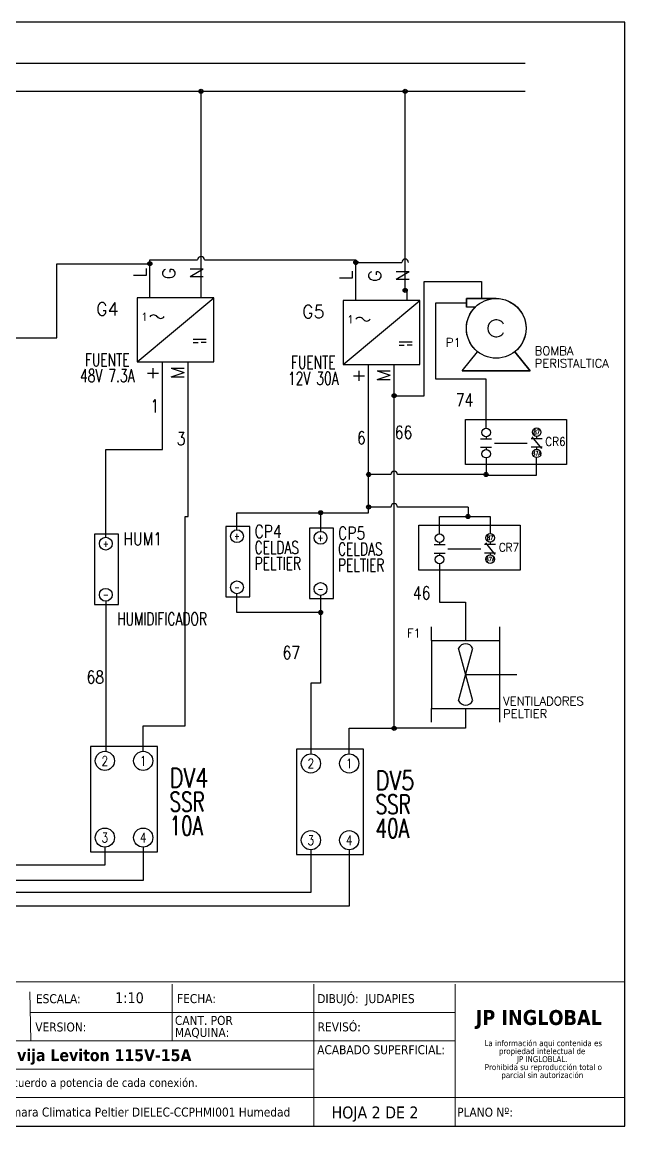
# Model space of a CAD drawing. Header units: millimetres. Extents: x 123.5 to 144.3, y 105.4 to 121.6.
# Drawn here: x 135.41 to 144.26, y 105.39 to 121.59 of the extents above; entities that cross this region are included whole.
import ezdxf
from ezdxf.enums import TextEntityAlignment as Align

# ---------------------------------------------------------------- set-up
doc = ezdxf.new("R2010")
doc.units = ezdxf.units.MM
doc.linetypes.add('CENTERX2', pattern=[20.32, 12.7, -2.54, 2.54, -2.54])
for name, color, linetype in [('BLK_12AWG', 7, 'Continuous'), ('CONTORNO', 179, 'Continuous'), ('DESC', 250, 'Continuous'), ('LINK', 9, 'Continuous'), ('MISC', 7, 'Continuous'), ('SYMS', 7, 'Continuous'), ('TAGS', 250, 'Continuous'), ('TERMS', 250, 'Continuous'), ('WIRES', 7, 'Continuous')]:
    doc.layers.add(name, color=color, linetype=linetype)
doc.layers.add('WIRENO', color=7, linetype='Continuous', true_color=0x000000)
doc.styles.add('SLDTEXTSTYLE0', font='tahoma.ttf')
doc.styles.add('SLDTEXTSTYLE1', font='')
doc.styles.add('WD', font='romans.shx')
doc.styles.add('WD_IEC', font='isocp2.shx', dxfattribs={"width": 0.9, "height": 4})
doc.styles.get('SLDTEXTSTYLE1').set_extended_font_data('Tahoma', bold=True)

# ---------------------------------------------------------------- blocks, each defined once
blk = doc.blocks.new('SW_NOTE_2')
at = {"layer": 'CONTORNO', "color": 0, "char_height": 1.0583, "attachment_point": 2, "style": 'SLDTEXTSTYLE0'}
for s, insert in [('La información aqui contenida es ', (10.29, 1.34)), ('propiedad intelectual de', (10.08, -0.07)), ('JP INGLOBLAL.', (10.1, -1.48)), ('Prohibida su reproducción total o ', (10.3, -2.89)), ('parcial sin autorización', (10.12, -4.3))]:
    blk.add_mtext(s, dxfattribs=dict(at, insert=insert))
blk = doc.blocks.new('SW_NOTE_4')
at = {"color": 0, "linetype": 'Continuous', "lineweight": 0, "char_height": 1.587, "attachment_point": 1, "style": 'SLDTEXTSTYLE0'}
for s, insert in [('CANT. POR ', (0, 2.02)), ('MAQUINA:', (0, -0.1))]:
    blk.add_mtext(s, dxfattribs=dict(at, insert=insert))
blk = doc.blocks.new('VPW1_1PH')
for p, q in [((-0.125, -0.625), (0.625, 0)), ((0.425, -0.404), (0.55, -0.404)), ((0.425, -0.435), (0.472, -0.435)), ((0.55, -0.435), (0.503, -0.435))]:
    blk.add_line(p, q)
blk.add_lwpolyline([(-0.125, 0), (-0.125, -0.625), (0.625, -0.625), (0.625, 0)], close=True)
for centre, start, end in [((0.036, -0.209), 36.8699, 143.1301), ((0.106, -0.156), 216.8699, 323.1301)]:
    blk.add_arc(centre, 0.0438, start, end)
at = {"style": 'WD_IEC'}
blk.add_text('1', height=0.084, dxfattribs=at).set_placement((-0.034, -0.183), align=Align.MIDDLE_RIGHT)
at = {"linetype": 'Continuous', "style": 'WD', "flags": 8}
for tag, p in [('TERM02', (0.21, 0.728)), ('TERM03', (0.46, 0.728)), ('TERM01', (-0.04, 0.686)), ('TERM04', (0.085, -0.665)), ('TERM05', (0.335, -0.665))]:
    blk.add_attdef(tag, text='', height=0.125, rotation=90, dxfattribs=at).set_placement(p, align=Align.RIGHT)
at = {"style": 'WD', "width": 0.7}
for tag, p in [('INST', (-0.416, 0.169)), ('LOC', (-0.416, -0.001)), ('RATING1', (-0.416, -0.34)), ('XREF', (-0.416, -0.51)), ('DESC1', (-0.416, -0.666)), ('DESC2', (-0.416, -0.822)), ('DESC3', (-0.416, -0.977))]:
    blk.add_attdef(tag, text='', height=0.125, dxfattribs=at).set_placement(p, align=Align.CENTER)
at = {"style": 'WD'}
for tag, p, height, flags in [('X2TERM01', (0, 0), 0.0125, 1), ('X2TERM02', (0.25, 0), 0.0125, 1), ('X2TERM03', (0.5, 0), 0.0125, 1), ('FAMILY', (0.684, -0.525), 0.01, 9), ('X8TERM04', (0.125, -0.625), 0.0125, 1), ('X8TERM05', (0.375, -0.625), 0.0125, 1)]:
    blk.add_attdef(tag, p, '', height=height, dxfattribs=dict(at, flags=flags))
blk.add_attdef('TAG1', text='', height=0.125, dxfattribs=at).set_placement((-0.416, -0.171), align=Align.CENTER)
at = {"linetype": 'Continuous', "style": 'WD', "flags": 9}
for tag, p in [('MFG', (0.709, -0.085)), ('CAT', (0.711, -0.066)), ('ASSYCODE', (0.709, -0.606))]:
    blk.add_attdef(tag, text='', height=0.01, dxfattribs=at).set_placement(p, align=Align.CENTER)
blk = doc.blocks.new('VDV1TF')
for p, q in [((-0.0938, 0.3438), (-0.0938, -0.3438)), ((0.3438, 0.3438), (-0.0938, 0.3438)), ((0.3438, -0.3438), (0.3438, 0.3438)), ((-0.0938, -0.3438), (0.3438, -0.3438))]:
    blk.add_line(p, q)
for centre in [(0, 0.25), (0.25, 0.25), (0, -0.25), (0.25, -0.25)]:
    blk.add_circle(centre, 0.0625)
at = {"style": 'WD', "width": 0.7}
for tag, p in [('INST', (0.1305, 0.5446)), ('LOC', (0.1305, 0.375)), ('RATING2', (0.125, -0.1562))]:
    blk.add_attdef(tag, text='', height=0.125, dxfattribs=at).set_placement(p, align=Align.CENTER)
at = {"style": 'WD', "flags": 1}
for tag, p in [('X2TERM02', (0, 0.3125)), ('X2TERM04', (0.25, 0.3125)), ('X4TERM02', (-0.0625, 0.25)), ('X1TERM04', (0.3125, 0.25)), ('X4TERM01', (-0.0625, -0.25)), ('X1TERM03', (0.3125, -0.25)), ('X8TERM01', (0, -0.3125)), ('X8TERM03', (0.25, -0.3125))]:
    blk.add_attdef(tag, p, '', height=0.0125, dxfattribs=at)
at = {"linetype": 'Continuous', "style": 'WD', "width": 0.8, "flags": 8}
for tag, p in [('TERM02', (0, 0.25)), ('TERM04', (0.25, 0.25)), ('TERM01', (0, -0.25)), ('TERM03', (0.25, -0.25))]:
    blk.add_attdef(tag, text='', height=0.0625, dxfattribs=at).set_placement(p, align=Align.MIDDLE)
at = {"style": 'WD'}
for tag, p, width in [('TAG1', (0.4219, 0.0774), 0.8), ('DESC1', (0.4219, -0.0789), 0.7), ('DESC2', (0.4219, -0.2351), 0.7), ('XREF', (0.4219, -0.3914), 0.7)]:
    blk.add_attdef(tag, p, '', height=0.125, dxfattribs=dict(at, width=width))
at = {"style": 'WD', "width": 0.7}
blk.add_attdef('RATING1', text='', height=0.125, dxfattribs=at).set_placement((0.125, 0.0625), align=Align.MIDDLE)
at = {"style": 'WD', "flags": 9}
blk.add_attdef('FAMILY', text='', height=0.01, dxfattribs=at).set_placement((0.1197, -0.0802), align=Align.CENTER)
at = {"linetype": 'Continuous', "style": 'WD', "flags": 9}
blk.add_attdef('ASSYCODE', text='', height=0.01, dxfattribs=at).set_placement((0.125, -0.1406), align=Align.CENTER)
at = {"linetype": 'Continuous', "style": 'WD', "flags": 1}
for tag, p in [('MFG', (0.125, -0.1096)), ('CAT', (0.125, -0.0907))]:
    blk.add_attdef(tag, text='', height=0.01, dxfattribs=at).set_placement(p, align=Align.MIDDLE)
blk = doc.blocks.new('VDV1T6')
for p, q in [((-0.109, 0.344), (-0.109, -0.344)), ((0.125, 0.344), (-0.109, 0.344)), ((0.125, -0.344), (0.125, 0.344)), ((-0.109, -0.344), (0.125, -0.344))]:
    blk.add_line(p, q)
for centre in [(0, 0.25), (0, -0.25)]:
    blk.add_circle(centre, 0.0625)
at = {"style": 'WD'}
for tag, p, width in [('INST', (0.177, 0.559), 0.7), ('LOC', (0.177, 0.39), 0.7), ('TAG1', (0.172, 0.234), 0.8), ('DESC1', (0.172, 0.077), 0.7), ('DESC2', (0.172, -0.079), 0.7), ('RATING1', (0.188, -0.235), 0.7), ('RATING2', (0.188, -0.391), 0.7), ('XREF', (0.172, -0.548), 0.7)]:
    blk.add_attdef(tag, p, '', height=0.125, dxfattribs=dict(at, width=width))
at = {"style": 'WD', "flags": 1}
for tag, p in [('X2TERM02', (0, 0.312)), ('X4TERM02', (-0.062, 0.25)), ('X1TERM02', (0.062, 0.25)), ('X4TERM01', (-0.062, -0.25)), ('X8TERM01', (0, -0.312)), ('X1TERM01', (0.062, -0.25))]:
    blk.add_attdef(tag, p, '', height=0.0125, dxfattribs=at)
at = {"linetype": 'Continuous', "style": 'WD', "width": 0.8, "flags": 8}
for tag, p in [('TERM02', (0, 0.25)), ('TERM01', (0, -0.25))]:
    blk.add_attdef(tag, text='', height=0.0625, dxfattribs=at).set_placement(p, align=Align.MIDDLE)
at = {"linetype": 'Continuous', "style": 'WD', "flags": 9}
blk.add_attdef('ASSYCODE', text='', height=0.01, dxfattribs=at).set_placement((0.203, -0.109), align=Align.CENTER)
at = {"style": 'WD', "flags": 9}
blk.add_attdef('FAMILY', text='', height=0.01, dxfattribs=at).set_placement((0.198, -0.065), align=Align.CENTER)
at = {"linetype": 'Continuous', "style": 'WD', "flags": 1}
for tag, p in [('MFG', (0.203, -0.094)), ('CAT', (0.203, -0.075))]:
    blk.add_attdef(tag, text='', height=0.01, dxfattribs=at).set_placement(p, align=Align.MIDDLE)
blk = doc.blocks.new('WDDOT')
for radius in [0.03, 0.0187, 0.00929]:
    blk.add_circle((0, 0), radius)
blk = doc.blocks.new('WD_WNV')
at = {"linetype": 'Continuous', "style": 'WD', "width": 0.8}
blk.add_attdef('WIRENO', text='', height=0.125, dxfattribs=at).set_placement((-0.05, 0), align=Align.MIDDLE_RIGHT)
at = {"style": 'WD', "flags": 1}
for tag, p in [('W01USER', (-0.062, 0.094)), ('W02USER', (-0.062, 0.086)), ('W03USER', (-0.062, 0.078)), ('W04USER', (-0.062, 0.07)), ('W05USER', (-0.062, 0.062)), ('W06USER', (-0.062, 0.055)), ('W07USER', (-0.062, 0.047)), ('W08USER', (-0.062, 0.039)), ('W09USER', (-0.062, 0.031)), ('W10USER', (-0.062, 0.023))]:
    blk.add_attdef(tag, text='', height=0.005, dxfattribs=at).set_placement(p, align=Align.CENTER)
blk = doc.blocks.new('VCR21T')
at = {"linetype": 'Continuous'}
for p, q in [((-0.08, 0.062), (0.08, 0.062)), ((-0.08, -0.062), (0.08, -0.062))]:
    blk.add_line(p, q, dxfattribs=at)
for p, q in [((0, 0.094), (0, 0.062)), ((0, -0.062), (0, -0.094))]:
    blk.add_line(p, q)
for centre in [(0, 0.156), (0, -0.156)]:
    blk.add_circle(centre, 0.0625)
at = {"style": 'WD'}
for tag, p, width in [('INST', (0.125, 0.326), 0.7), ('LOC', (0.125, 0.156), 0.7), ('TAG2', (0.127, -0.045), 0.9), ('XREF', (0.129, -0.199), 0.7), ('DESC1', (0.129, -0.351), 0.7), ('DESC2', (0.129, -0.499), 0.7), ('DESC3', (0.129, -0.646), 0.7)]:
    blk.add_attdef(tag, p, '', height=0.125, dxfattribs=dict(at, width=width))
at = {"linetype": 'Continuous', "style": 'WD', "width": 0.8, "flags": 8}
for tag, p in [('TERM01', (0, 0.156)), ('TERM02', (0, -0.156))]:
    blk.add_attdef(tag, text='', height=0.0625, dxfattribs=at).set_placement(p, align=Align.MIDDLE_CENTER)
at = {"style": 'WD'}
for tag, p, height, flags in [('X2TERM01', (0, 0.219), 0.0125, 1), ('FAMILY', (-0.181, 0.003), 0.01, 9), ('CONTACT', (-0.181, -0.014), 0.01, 1), ('X8TERM02', (0, -0.219), 0.0125, 1)]:
    blk.add_attdef(tag, p, '', height=height, dxfattribs=dict(at, flags=flags))
at = {"color": 7, "style": 'WD'}
for tag, p in [('X4LINK', (-0.141, 0)), ('X1LINK', (0.125, 0))]:
    blk.add_attdef(tag, p, '', height=0.01, dxfattribs=at)
blk = doc.blocks.new('VCR22T')
at = {"linetype": 'Continuous'}
for p, q in [((-0.08, 0.062), (0.08, 0.062)), ((-0.069, 0.086), (0.069, -0.086)), ((-0.08, -0.062), (0.08, -0.062))]:
    blk.add_line(p, q, dxfattribs=at)
for p, q in [((0, 0.094), (0, 0.062)), ((0, -0.062), (0, -0.094))]:
    blk.add_line(p, q)
for centre in [(0, 0.156), (0, -0.156)]:
    blk.add_circle(centre, 0.0625)
at = {"style": 'WD'}
for tag, p, width in [('INST', (0.125, 0.326), 0.7), ('LOC', (0.125, 0.156), 0.7), ('TAG2', (0.127, -0.045), 0.9), ('XREF', (0.129, -0.199), 0.7), ('DESC1', (0.129, -0.351), 0.7), ('DESC2', (0.129, -0.499), 0.7), ('DESC3', (0.129, -0.646), 0.7)]:
    blk.add_attdef(tag, p, '', height=0.125, dxfattribs=dict(at, width=width))
at = {"linetype": 'Continuous', "style": 'WD', "width": 0.8, "flags": 8}
for tag, p in [('TERM01', (0, 0.156)), ('TERM02', (0, -0.156))]:
    blk.add_attdef(tag, text='', height=0.0625, dxfattribs=at).set_placement(p, align=Align.MIDDLE_CENTER)
at = {"style": 'WD'}
for tag, p, height, flags in [('X2TERM01', (0, 0.219), 0.0125, 1), ('FAMILY', (-0.181, 0.003), 0.01, 9), ('CONTACT', (-0.181, -0.014), 0.01, 1), ('X8TERM02', (0, -0.219), 0.0125, 1)]:
    blk.add_attdef(tag, p, '', height=height, dxfattribs=dict(at, flags=flags))
at = {"color": 7, "style": 'WD'}
for tag, p in [('X4LINK', (-0.141, 0)), ('X1LINK', (0.125, 0))]:
    blk.add_attdef(tag, p, '', height=0.01, dxfattribs=at)
blk = doc.blocks.new('HM1_AXIAL_FLOW_FAN1')
for p, q in [((-0.5, 0.5), (-0.5, 0.7)), ((0.5, 0.5), (0.5, 0.7)), ((-0.5, 0.5), (0.5, 0.5)), ((-0.5, 0.5), (-0.5, -0.5)), ((0.5, -0.5), (0.5, 0.5)), ((-0.104, -0.386), (0.104, 0.386)), ((0.104, -0.386), (-0.104, 0.386)), ((0, 0), (0.75, 0)), ((-0.5, -0.5), (0.5, -0.5)), ((-0.5, -0.7), (-0.5, -0.5)), ((0.5, -0.7), (0.5, -0.5))]:
    blk.add_line(p, q)
for centre, start, end in [((0, 0.333), 27.1247, 152.8753), ((0, -0.333), 207.1247, 332.8753)]:
    blk.add_arc(centre, 0.116, start, end)
at = {"style": 'WD'}
for tag, height, p in [('INST', 0.125, (-0.658, 0.914)), ('LOC', 0.125, (-0.66, 0.738)), ('TAG1', 0.125, (-0.658, 0.544)), ('TERM01', 0.0625, (-0.51, 0.016))]:
    blk.add_attdef(tag, text='', height=height, dxfattribs=at).set_placement(p, align=Align.RIGHT)
for tag, p, height in [('X2TERM04', (0, 0.5), 0.005), ('TERM04', (0.009, 0.51), 0.0625), ('X4TERM01', (-0.5, 0), 0.01), ('X1TERM03', (0.5, 0), 0.005), ('TERM03', (0.511, 0.012), 0.0625), ('RATING1', (0.549, -0.237), 0.125), ('DESC1', (0.549, -0.453), 0.125), ('X8TERM02', (0, -0.5), 0.005), ('TERM02', (0.002, -0.573), 0.0625), ('DESC2', (0.549, -0.637), 0.125), ('DESC3', (0.549, -0.827), 0.125), ('WDTAGALT', (0.569, -1.005), 0.125)]:
    blk.add_attdef(tag, p, '', height=height, dxfattribs=at)
blk.add_attdef('XREF', text='', height=0.0625, rotation=0.0625, dxfattribs=at).set_placement((0.726, 0.558), align=Align.TOP_CENTER)
at = {"style": 'WD', "flags": 1}
for tag, p in [('FAMILY', (-0.587, -0.278)), ('CAT', (-0.587, -0.322)), ('MFG', (-0.585, -0.353)), ('WDTYPE', (-0.572, -0.419)), ('ASSYCODE', (-0.557, -0.383))]:
    blk.add_attdef(tag, text='', height=0.01, dxfattribs=at).set_placement(p, align=Align.CENTER)
blk = doc.blocks.new('HP1_CENTRIFUGAL_PUMP1')
at = {"ltscale": 3.2258}
for p, q in [((0, 0.437), (-0.436, 0.437)), ((-0.436, 0.437), (-0.436, 0.312)), ((-0.306, 0.312), (-0.436, 0.312)), ((-0.5, -0.625), (-0.273, -0.342)), ((0.5, -0.625), (0.273, -0.342)), ((-0.5, -0.625), (0.5, -0.625))]:
    blk.add_line(p, q, dxfattribs=at)
at = {"ltscale": 25.4}
blk.add_lwpolyline([(-0.306, 0.312), (-0.436, 0.312), (-0.436, 0.437), (0, 0.437, -0.708958), (0.273, -0.342), (0.5, -0.625), (-0.5, -0.625), (-0.273, -0.342, -0.450073)], format="xyb", close=True, dxfattribs=at)
at = {"ltscale": 3.2258}
blk.add_circle((0, 0), 0.438, dxfattribs=at)
blk.add_arc((0, 0), 0.125, 30, 330, dxfattribs=at)
at = {"style": 'WD'}
for tag, p, height in [('TERM02', (-0.209, 0.446), 0.0625), ('TERM03', (0.009, 0.446), 0.0625), ('X4TERM01', (-0.436, 0.375), 0.005), ('X2TERM02', (-0.218, 0.437), 0.005), ('X2TERM03', (0, 0.437), 0.005), ('X1TERM04', (0, 0), 0.005), ('TERM04', (0.01, 0.011), 0.0625), ('RATING1', (0.564, -0.175), 0.125), ('DESC1', (0.564, -0.391), 0.125), ('DESC2', (0.564, -0.575), 0.125), ('DESC3', (0.564, -0.765), 0.125), ('WDTAGALT', (0.564, -0.967), 0.125)]:
    blk.add_attdef(tag, p, '', height=height, dxfattribs=at)
for tag, height, p in [('TERM01', 0.0625, (-0.46, 0.393)), ('INST', 0.125, (-0.519, 0.096)), ('LOC', 0.125, (-0.519, -0.08)), ('TAG1', 0.125, (-0.519, -0.269))]:
    blk.add_attdef(tag, text='', height=height, dxfattribs=at).set_placement(p, align=Align.RIGHT)
blk.add_attdef('XREF', text='', height=0.0625, rotation=0.0625, dxfattribs=at).set_placement((0.529, 0.315), align=Align.TOP_CENTER)
at = {"style": 'WD', "flags": 1}
for tag, p in [('FAMILY', (-0.01, -0.17)), ('WDTYPE', (-0.097, -0.246)), ('CAT', (-0.01, -0.214)), ('MFG', (-0.008, -0.246)), ('ASSYCODE', (0.02, -0.275))]:
    blk.add_attdef(tag, text='', height=0.01, dxfattribs=at).set_placement(p, align=Align.CENTER)

msp = doc.modelspace()

# ---------------------------------------------------------------- linework, layer by layer
at = {"color": 7, "linetype": 'Continuous'}
for p, q in [((144.256, 121.59), (123.506, 121.59)), ((144.256, 105.405), (144.256, 121.59)), ((123.506, 105.405), (144.256, 105.405))]:
    msp.add_line(p, q, dxfattribs=at)
at = {"color": 7, "linetype": 'CENTERX2', "lineweight": 0}
for p in [(144.256, 108.823), (133.462, 105.405)]:
    msp.add_line(p, (144.256, 105.405), dxfattribs=at)
at = {"color": 7, "linetype": 'Continuous', "lineweight": 0}
for p, q in [((144.242, 107.521), (133.452, 107.521)), ((137.616, 107.486), (137.616, 106.656)), ((139.691, 107.486), (139.691, 105.394)), ((141.766, 107.486), (141.766, 105.397)), ((135.526, 107.376), (135.541, 106.656)), ((141.766, 107.071), (135.541, 107.071)), ((141.766, 106.656), (133.465, 106.656)), ((139.691, 106.241), (133.465, 106.241)), ((144.256, 105.826), (133.465, 105.826))]:
    msp.add_line(p, q, dxfattribs=at)
at = {"layer": 'BLK_12AWG'}
for p, q in [((132.774, 120.99), (142.793, 120.99)), ((132.989, 120.576), (142.793, 120.576)), ((138.038, 117.696), (138.038, 120.576)), ((141.032, 117.658), (141.032, 120.576)), ((141.058, 117.658), (141.032, 117.658))]:
    msp.add_line(p, q, dxfattribs=at)
at = {"layer": 'DESC'}
for points in [[(141.917, 115.765), (143.401, 115.765), (143.401, 115.104), (141.917, 115.104)], [(141.235, 114.214), (142.718, 114.214), (142.718, 113.554), (141.235, 113.554)]]:
    msp.add_lwpolyline(points, close=True, dxfattribs=at)
at = {"layer": 'LINK'}
for points in [[(142.342, 115.42), (142.822, 115.42)], [(141.66, 113.87), (142.14, 113.87)]]:
    msp.add_lwpolyline(points, dxfattribs=at)
at = {"layer": 'WIRES'}
for p, q in [((137.287, 117.546), (137.287, 118.105)), ((137.287, 118.105), (137.988, 118.105)), ((138.088, 118.105), (140.308, 118.105)), ((140.308, 118.105), (140.308, 118.067)), ((135.921, 116.961), (135.921, 118.049)), ((135.921, 118.049), (137.287, 118.049)), ((140.308, 117.508), (140.308, 118.067)), ((140.308, 118.067), (140.982, 118.067)), ((141.31, 116.114), (141.31, 117.788)), ((141.31, 117.788), (142.15, 117.788)), ((142.15, 117.788), (142.15, 117.538)), ((138.037, 117.696), (138.037, 117.546)), ((141.058, 117.658), (141.058, 117.508)), ((141.482, 116.357), (141.482, 117.476)), ((141.482, 117.476), (141.932, 117.476)), ((134.428, 116.961), (135.921, 116.961)), ((137.474, 115.324), (137.474, 116.609)), ((137.849, 114.343), (137.849, 116.609)), ((140.496, 114.398), (140.496, 116.571)), ((140.871, 114.306), (140.871, 116.571)), ((142.219, 116.357), (141.482, 116.357)), ((142.219, 115.638), (142.219, 116.357)), ((140.871, 116.114), (141.31, 116.114)), ((136.641, 114.039), (136.641, 115.324)), ((136.641, 115.324), (137.474, 115.324)), ((142.219, 115.201), (142.219, 114.951)), ((142.961, 114.951), (142.961, 115.205)), ((140.821, 114.958), (140.496, 114.958)), ((142.219, 114.958), (140.921, 114.958)), ((142.219, 114.951), (142.961, 114.951)), ((138.565, 114.148), (138.565, 114.398)), ((138.565, 114.398), (139.791, 114.398)), ((139.791, 114.398), (139.791, 114.124)), ((139.791, 114.398), (140.496, 114.398)), ((140.821, 114.481), (140.496, 114.481)), ((141.956, 114.481), (140.921, 114.481)), ((141.956, 114.481), (141.956, 114.342)), ((137.806, 111.276), (137.806, 114.343)), ((137.806, 114.343), (137.849, 114.343)), ((140.871, 111.238), (140.871, 114.306)), ((140.871, 114.306), (140.871, 114.306)), ((141.537, 114.087), (141.537, 114.342)), ((141.537, 114.342), (142.278, 114.342)), ((142.278, 114.342), (142.278, 114.092)), ((141.537, 113.65), (141.537, 113.089)), ((138.565, 112.936), (138.565, 113.211)), ((136.641, 113.101), (136.641, 110.901)), ((139.791, 113.186), (139.791, 112.936)), ((141.537, 113.089), (141.919, 113.089)), ((141.919, 113.089), (141.919, 112.527)), ((139.791, 112.936), (138.565, 112.936)), ((139.791, 112.936), (139.791, 111.9)), ((139.791, 111.9), (139.649, 111.9)), ((139.649, 111.9), (139.649, 110.863)), ((141.919, 111.527), (141.919, 111.238)), ((137.19, 110.901), (137.19, 111.276)), ((137.19, 111.276), (137.806, 111.276)), ((140.211, 110.863), (140.211, 111.238)), ((140.211, 111.238), (140.871, 111.238)), ((141.919, 111.238), (140.871, 111.238)), ((136.627, 109.495), (136.627, 109.232)), ((137.19, 109.495), (137.19, 109.008)), ((139.649, 109.457), (139.649, 108.829)), ((140.211, 109.457), (140.211, 108.629)), ((136.627, 109.232), (134.863, 109.232)), ((137.19, 109.008), (134.445, 109.008)), ((139.649, 108.829), (133.985, 108.829)), ((140.211, 108.629), (133.605, 108.629))]:
    msp.add_line(p, q, dxfattribs=at)
for centre in [(138.038, 118.105), (141.032, 118.067), (140.871, 114.958), (140.871, 114.481)]:
    msp.add_arc(centre, 0.05, 0, 180, dxfattribs=at)

# ---------------------------------------------------------------- block references
at = {"color": 7, "linetype": 'Continuous', "lineweight": 0, "xscale": 0.083, "yscale": 0.083, "zscale": 0.083}
msp.add_blockref('SW_NOTE_4', (137.655, 106.854), dxfattribs=at)
at = {"layer": 'CONTORNO', "color": 7, "xscale": 0.083, "yscale": 0.083, "zscale": 0.083}
msp.add_blockref('SW_NOTE_2', (142.204, 106.555), dxfattribs=at)
at = {"layer": 'SYMS'}
for name, p in [('WDDOT', (138.038, 120.576)), ('WDDOT', (141.032, 120.576)), ('WDDOT', (137.287, 118.049)), ('WDDOT', (140.308, 118.067)), ('WDDOT', (141.032, 117.658)), ('WDDOT', (140.871, 116.114)), ('VCR21T', (142.219, 115.419)), ('WDDOT', (140.496, 114.958)), ('WDDOT', (142.219, 114.958)), ('WDDOT', (140.496, 114.481)), ('WDDOT', (139.791, 114.398)), ('WDDOT', (141.955, 114.342)), ('VCR21T', (141.537, 113.869)), ('WDDOT', (139.791, 112.936)), ('WDDOT', (140.871, 111.238))]:
    msp.add_blockref(name, p, dxfattribs=at)
ref = msp.add_blockref('VPW1_1PH', (137.287, 117.546), dxfattribs=dict(at, xscale=1.5, yscale=1.5, zscale=1.5))
ref.add_attrib('DESC1', 'FUENTE', dxfattribs={"layer": 'DESC', "height": 0.1875, "style": 'WD', "width": 0.7}).set_placement((136.663, 116.547), align=Align.CENTER)
ref.add_attrib('DESC2', '48V 7.3A', dxfattribs={"layer": 'DESC', "height": 0.1875, "style": 'WD', "width": 0.7}).set_placement((136.663, 116.313), align=Align.CENTER)
ref.add_attrib('TAG1', 'G4', dxfattribs={"layer": 'TAGS', "height": 0.1875, "style": 'WD'}).set_placement((136.663, 117.29), align=Align.CENTER)
ref.add_attrib('TERM03', 'N', dxfattribs={"layer": 'TERMS', "linetype": 'Continuous', "height": 0.188, "rotation": 90, "style": 'WD', "flags": 8}).set_placement((138.068, 118.004), align=Align.RIGHT)
ref.add_attrib('TERM02', 'G', dxfattribs={"layer": 'TERMS', "linetype": 'Continuous', "height": 0.188, "rotation": 90, "style": 'WD', "flags": 8}).set_placement((137.659, 117.99), align=Align.RIGHT)
ref.add_attrib('TERM01', 'L', dxfattribs={"layer": 'TERMS', "linetype": 'Continuous', "height": 0.188, "rotation": 90, "style": 'WD', "flags": 8}).set_placement((137.237, 117.986), align=Align.RIGHT)
ref.add_attrib('TERM05', 'M', dxfattribs={"layer": 'TERMS', "linetype": 'Continuous', "height": 0.188, "rotation": 90, "style": 'WD', "flags": 8}).set_placement((137.789, 116.549), align=Align.RIGHT)
ref.add_attrib('TERM04', '+', dxfattribs={"layer": 'TERMS', "linetype": 'Continuous', "height": 0.188, "rotation": 90, "style": 'WD', "flags": 8}).set_placement((137.414, 116.549), align=Align.RIGHT)
ref = msp.add_blockref('VPW1_1PH', (140.308, 117.508), dxfattribs=dict(at, xscale=1.5, yscale=1.5, zscale=1.5))
ref.add_attrib('DESC1', 'FUENTE', dxfattribs={"layer": 'DESC', "height": 0.1875, "style": 'WD', "width": 0.7}).set_placement((139.685, 116.509), align=Align.CENTER)
ref.add_attrib('DESC2', '12V 30A', dxfattribs={"layer": 'DESC', "height": 0.1875, "style": 'WD', "width": 0.7}).set_placement((139.685, 116.275), align=Align.CENTER)
ref.add_attrib('TAG1', 'G5', dxfattribs={"layer": 'TAGS', "height": 0.1875, "style": 'WD'}).set_placement((139.685, 117.252), align=Align.CENTER)
ref.add_attrib('TERM03', 'N', dxfattribs={"layer": 'TERMS', "linetype": 'Continuous', "height": 0.188, "rotation": 90, "style": 'WD', "flags": 8}).set_placement((141.09, 117.966), align=Align.RIGHT)
ref.add_attrib('TERM02', 'G', dxfattribs={"layer": 'TERMS', "linetype": 'Continuous', "height": 0.188, "rotation": 90, "style": 'WD', "flags": 8}).set_placement((140.681, 117.952), align=Align.RIGHT)
ref.add_attrib('TERM01', 'L', dxfattribs={"layer": 'TERMS', "linetype": 'Continuous', "height": 0.188, "rotation": 90, "style": 'WD', "flags": 8}).set_placement((140.258, 117.948), align=Align.RIGHT)
ref.add_attrib('TERM05', 'M', dxfattribs={"layer": 'TERMS', "linetype": 'Continuous', "height": 0.188, "rotation": 90, "style": 'WD', "flags": 8}).set_placement((140.811, 116.511), align=Align.RIGHT)
ref.add_attrib('TERM04', '+', dxfattribs={"layer": 'TERMS', "linetype": 'Continuous', "height": 0.188, "rotation": 90, "style": 'WD', "flags": 8}).set_placement((140.436, 116.511), align=Align.RIGHT)
ref = msp.add_blockref('HP1_CENTRIFUGAL_PUMP1', (142.368, 117.101), dxfattribs=at)
ref.add_attrib('X4TERM01', '2', (141.932, 117.476), dxfattribs={"layer": 'MISC', "height": 0.005, "style": 'WD'})
ref.add_attrib('DESC1', 'BOMBA ', (142.932, 116.709), dxfattribs={"layer": 'DESC', "height": 0.125, "style": 'WD'})
ref.add_attrib('DESC2', 'PERISTALTICA', (142.932, 116.525), dxfattribs={"layer": 'DESC', "height": 0.125, "style": 'WD'})
ref.add_attrib('TAG1', 'P1', dxfattribs={"layer": 'TAGS', "height": 0.125, "style": 'WD'}).set_placement((141.848, 116.832), align=Align.RIGHT)
ref = msp.add_blockref('VCR22T', (142.961, 115.424), dxfattribs=at)
ref.add_attrib('TAG2', 'CR6', (143.087, 115.379), dxfattribs={"layer": 'TAGS', "height": 0.125, "style": 'WD', "width": 0.9})
ref.add_attrib('TERM02', '87A', dxfattribs={"layer": 'TERMS', "linetype": 'Continuous', "height": 0.0625, "style": 'WD', "width": 0.8, "flags": 8}).set_placement((142.961, 115.268), align=Align.MIDDLE_CENTER)
ref.add_attrib('TERM01', '87', dxfattribs={"layer": 'TERMS', "linetype": 'Continuous', "height": 0.0625, "style": 'WD', "width": 0.8, "flags": 8}).set_placement((142.961, 115.58), align=Align.MIDDLE_CENTER)
ref = msp.add_blockref('VDV1T6', (138.565, 113.679), dxfattribs=dict(at, xscale=1.5, yscale=1.5, zscale=1.5))
ref.add_attrib('DESC1', 'CELDAS', (138.823, 113.795), dxfattribs={"layer": 'DESC', "height": 0.1875, "style": 'WD', "width": 0.7})
ref.add_attrib('DESC2', 'PELTIER', (138.823, 113.561), dxfattribs={"layer": 'DESC', "height": 0.1875, "style": 'WD', "width": 0.7})
ref.add_attrib('TERM02', '+', dxfattribs={"layer": 'TERMS', "linetype": 'Continuous', "height": 0.0938, "style": 'WD', "width": 0.8, "flags": 8}).set_placement((138.565, 114.054), align=Align.MIDDLE)
ref.add_attrib('TERM01', '-', dxfattribs={"layer": 'TERMS', "linetype": 'Continuous', "height": 0.0938, "style": 'WD', "width": 0.8, "flags": 8}).set_placement((138.565, 113.304), align=Align.MIDDLE)
ref.add_attrib('TAG1', 'CP4', (138.823, 114.03), dxfattribs={"layer": 'TAGS', "height": 0.1875, "style": 'WD', "width": 0.8})
ref = msp.add_blockref('VDV1T6', (139.791, 113.655), dxfattribs=dict(at, xscale=1.5, yscale=1.5, zscale=1.5))
ref.add_attrib('DESC1', 'CELDAS', (140.048, 113.771), dxfattribs={"layer": 'DESC', "height": 0.1875, "style": 'WD', "width": 0.7})
ref.add_attrib('DESC2', 'PELTIER', (140.048, 113.536), dxfattribs={"layer": 'DESC', "height": 0.1875, "style": 'WD', "width": 0.7})
ref.add_attrib('TERM02', '+', dxfattribs={"layer": 'TERMS', "linetype": 'Continuous', "height": 0.0938, "style": 'WD', "width": 0.8, "flags": 8}).set_placement((139.791, 114.03), align=Align.MIDDLE)
ref.add_attrib('TERM01', '-', dxfattribs={"layer": 'TERMS', "linetype": 'Continuous', "height": 0.0938, "style": 'WD', "width": 0.8, "flags": 8}).set_placement((139.791, 113.28), align=Align.MIDDLE)
ref.add_attrib('TAG1', 'CP5', (140.048, 114.005), dxfattribs={"layer": 'TAGS', "height": 0.1875, "style": 'WD', "width": 0.8})
ref = msp.add_blockref('VDV1T6', (136.641, 113.57), dxfattribs=dict(at, xscale=1.5, yscale=1.5, zscale=1.5))
ref.add_attrib('DESC2', 'HUMIDIFICADOR', (136.808, 112.748), dxfattribs={"layer": 'DESC', "height": 0.1875, "style": 'WD', "width": 0.7})
ref.add_attrib('TERM02', '+', dxfattribs={"layer": 'TERMS', "linetype": 'Continuous', "height": 0.0938, "style": 'WD', "width": 0.8, "flags": 8}).set_placement((136.641, 113.945), align=Align.MIDDLE)
ref.add_attrib('TERM01', '-', dxfattribs={"layer": 'TERMS', "linetype": 'Continuous', "height": 0.0938, "style": 'WD', "width": 0.8, "flags": 8}).set_placement((136.641, 113.195), align=Align.MIDDLE)
ref.add_attrib('TAG1', 'HUM1', (136.899, 113.921), dxfattribs={"layer": 'TAGS', "height": 0.1875, "style": 'WD', "width": 0.8})
ref = msp.add_blockref('VCR22T', (142.278, 113.873), dxfattribs=at)
ref.add_attrib('TAG2', 'CR7', (142.405, 113.828), dxfattribs={"layer": 'TAGS', "height": 0.125, "style": 'WD', "width": 0.9})
ref.add_attrib('TERM02', '87A', dxfattribs={"layer": 'TERMS', "linetype": 'Continuous', "height": 0.0625, "style": 'WD', "width": 0.8, "flags": 8}).set_placement((142.278, 113.717), align=Align.MIDDLE_CENTER)
ref.add_attrib('TERM01', '87', dxfattribs={"layer": 'TERMS', "linetype": 'Continuous', "height": 0.0625, "style": 'WD', "width": 0.8, "flags": 8}).set_placement((142.278, 114.03), align=Align.MIDDLE_CENTER)
ref = msp.add_blockref('HM1_AXIAL_FLOW_FAN1', (141.919, 112.027), dxfattribs=at)
ref.add_attrib('TAG1', 'F1', dxfattribs={"layer": 'TAGS', "height": 0.125, "style": 'WD'}).set_placement((141.261, 112.571), align=Align.RIGHT)
ref.add_attrib('DESC1', 'VENTILADORES', (142.468, 111.574), dxfattribs={"layer": 'DESC', "height": 0.125, "style": 'WD'})
ref.add_attrib('DESC2', 'PELTIER', (142.468, 111.39), dxfattribs={"layer": 'DESC', "height": 0.125, "style": 'WD'})
ref.add_attrib('X2TERM04', '4', (141.919, 112.527), dxfattribs={"layer": 'MISC', "height": 0.005, "style": 'WD'})
ref = msp.add_blockref('VDV1TF', (136.627, 110.198), dxfattribs=dict(at, xscale=2.25, yscale=2.25, zscale=2.25))
ref.add_attrib('DESC2', '10A', (137.576, 109.669), dxfattribs={"layer": 'DESC', "height": 0.2812, "style": 'WD', "width": 0.7})
ref.add_attrib('DESC1', 'SSR', (137.576, 110.02), dxfattribs={"layer": 'DESC', "height": 0.2812, "style": 'WD', "width": 0.7})
ref.add_attrib('TAG1', 'DV4', (137.576, 110.372), dxfattribs={"layer": 'TAGS', "height": 0.2812, "style": 'WD', "width": 0.8})
ref.add_attrib('TERM03', '4', dxfattribs={"layer": 'TERMS', "linetype": 'Continuous', "height": 0.141, "style": 'WD', "width": 0.8, "flags": 8}).set_placement((137.19, 109.635), align=Align.MIDDLE)
ref.add_attrib('TERM04', '1', dxfattribs={"layer": 'TERMS', "linetype": 'Continuous', "height": 0.141, "style": 'WD', "width": 0.8, "flags": 8}).set_placement((137.19, 110.76), align=Align.MIDDLE)
ref.add_attrib('TERM02', '2', dxfattribs={"layer": 'TERMS', "linetype": 'Continuous', "height": 0.141, "style": 'WD', "width": 0.8, "flags": 8}).set_placement((136.627, 110.76), align=Align.MIDDLE)
ref.add_attrib('TERM01', '3', dxfattribs={"layer": 'TERMS', "linetype": 'Continuous', "height": 0.141, "style": 'WD', "width": 0.8, "flags": 8}).set_placement((136.627, 109.635), align=Align.MIDDLE)
ref = msp.add_blockref('VDV1TF', (139.649, 110.16), dxfattribs=dict(at, xscale=2.25, yscale=2.25, zscale=2.25))
ref.add_attrib('DESC2', '40A', (140.598, 109.631), dxfattribs={"layer": 'DESC', "height": 0.2812, "style": 'WD', "width": 0.7})
ref.add_attrib('DESC1', 'SSR', (140.598, 109.982), dxfattribs={"layer": 'DESC', "height": 0.2812, "style": 'WD', "width": 0.7})
ref.add_attrib('TAG1', 'DV5', (140.598, 110.334), dxfattribs={"layer": 'TAGS', "height": 0.2812, "style": 'WD', "width": 0.8})
ref.add_attrib('TERM03', '4', dxfattribs={"layer": 'TERMS', "linetype": 'Continuous', "height": 0.141, "style": 'WD', "width": 0.8, "flags": 8}).set_placement((140.211, 109.597), align=Align.MIDDLE)
ref.add_attrib('TERM04', '1', dxfattribs={"layer": 'TERMS', "linetype": 'Continuous', "height": 0.141, "style": 'WD', "width": 0.8, "flags": 8}).set_placement((140.211, 110.722), align=Align.MIDDLE)
ref.add_attrib('TERM02', '2', dxfattribs={"layer": 'TERMS', "linetype": 'Continuous', "height": 0.141, "style": 'WD', "width": 0.8, "flags": 8}).set_placement((139.649, 110.722), align=Align.MIDDLE)
ref.add_attrib('TERM01', '3', dxfattribs={"layer": 'TERMS', "linetype": 'Continuous', "height": 0.141, "style": 'WD', "width": 0.8, "flags": 8}).set_placement((139.649, 109.597), align=Align.MIDDLE)
at = {"layer": 'WIRENO'}
ref = msp.add_blockref('WD_WNV', (142.107, 116.05), dxfattribs=dict(at, xscale=1.5, yscale=1.5, zscale=1.5))
ref.add_attrib('WIRENO', '74', dxfattribs={"linetype": 'Continuous', "height": 0.1875, "style": 'WD', "width": 0.8}).set_placement((142.032, 116.05), align=Align.MIDDLE_RIGHT)
ref = msp.add_blockref('WD_WNV', (137.499, 115.962), dxfattribs=dict(at, xscale=1.5, yscale=1.5, zscale=1.5))
ref.add_attrib('WIRENO', '1', dxfattribs={"linetype": 'Continuous', "height": 0.188, "style": 'WD', "width": 0.8}).set_placement((137.424, 115.962), align=Align.MIDDLE_RIGHT)
ref = msp.add_blockref('WD_WNV', (141.212, 115.575), dxfattribs=dict(at, xscale=1.5, yscale=1.5, zscale=1.5))
ref.add_attrib('WIRENO', '66', dxfattribs={"linetype": 'Continuous', "height": 0.1875, "style": 'WD', "width": 0.8}).set_placement((141.137, 115.575), align=Align.MIDDLE_RIGHT)
ref = msp.add_blockref('WD_WNV', (137.886, 115.484), dxfattribs=dict(at, xscale=1.5, yscale=1.5, zscale=1.5))
ref.add_attrib('WIRENO', '3', dxfattribs={"linetype": 'Continuous', "height": 0.188, "style": 'WD', "width": 0.8}).set_placement((137.811, 115.484), align=Align.MIDDLE_RIGHT)
ref = msp.add_blockref('WD_WNV', (140.529, 115.496), dxfattribs=dict(at, xscale=1.5, yscale=1.5, zscale=1.5))
ref.add_attrib('WIRENO', '6', dxfattribs={"linetype": 'Continuous', "height": 0.188, "style": 'WD', "width": 0.8}).set_placement((140.454, 115.496), align=Align.MIDDLE_RIGHT)
ref = msp.add_blockref('WD_WNV', (141.478, 113.221), dxfattribs=dict(at, xscale=1.5, yscale=1.5, zscale=1.5))
ref.add_attrib('WIRENO', '46', dxfattribs={"linetype": 'Continuous', "height": 0.1875, "style": 'WD', "width": 0.8}).set_placement((141.403, 113.221), align=Align.MIDDLE_RIGHT)
ref = msp.add_blockref('WD_WNV', (139.566, 112.347), dxfattribs=dict(at, xscale=1.5, yscale=1.5, zscale=1.5))
ref.add_attrib('WIRENO', '67', dxfattribs={"linetype": 'Continuous', "height": 0.1875, "style": 'WD', "width": 0.8}).set_placement((139.491, 112.347), align=Align.MIDDLE_RIGHT)
ref = msp.add_blockref('WD_WNV', (136.691, 111.988), dxfattribs=dict(at, xscale=1.5, yscale=1.5, zscale=1.5))
ref.add_attrib('WIRENO', '68', dxfattribs={"linetype": 'Continuous', "height": 0.1875, "style": 'WD', "width": 0.8}).set_placement((136.616, 111.988), align=Align.MIDDLE_RIGHT)

# ---------------------------------------------------------------- texts
at = {"color": 7, "linetype": 'Continuous', "lineweight": 0, "attachment_point": 1, "style": 'SLDTEXTSTYLE0'}
for s, insert, char_height in [('ESCALA:', (135.616, 107.34), 0.1318), ('FECHA:', (137.686, 107.341), 0.1318), ('VERSION:', (135.607, 106.925), 0.1318), ('REVISÓ:', (139.749, 106.927), 0.1318), ('MATERIAL: Cablear de acuerdo a potencia de cada conexión.', (133.505, 106.105), 0.1245), ('\\pi-0.39529,l0.52705,t1.0541;NOMBRE:^IPlano Camara Climatica Peltier DIELEC-CCPHMI001 Humedad', (133.515, 105.678), 0.13176), ('HOJA 2 DE 2', (139.953, 105.694), 0.17568), ('PLANO Nº:', (141.795, 105.676), 0.1318)]:
    msp.add_mtext(s, dxfattribs=dict(at, insert=insert, char_height=char_height))
at = {"layer": 'CONTORNO', "color": 7}
for s, insert, char_height, attachment_point, style in [('1:10', (136.988, 107.367), 0.1581, 2, 'SLDTEXTSTYLE0'), ('DIBUJÓ:  JUDAPIES', (139.743, 107.341), 0.13176, 1, 'SLDTEXTSTYLE0'), ('ACABADO SUPERFICIAL:', (139.742, 106.592), 0.13176, 1, 'SLDTEXTSTYLE0'), ('Clavija Leviton 115V-15A', (136.437, 106.534), 0.17568, 2, 'SLDTEXTSTYLE1')]:
    msp.add_mtext(s, dxfattribs=dict(at, insert=insert, char_height=char_height, attachment_point=attachment_point, style=style))
at = {"layer": 'CONTORNO', "insert": (142.067, 107.108), "char_height": 0.2196, "attachment_point": 1, "style": 'SLDTEXTSTYLE1'}
msp.add_mtext('JP INGLOBAL', dxfattribs=at)

doc.saveas('drawing.dxf')
